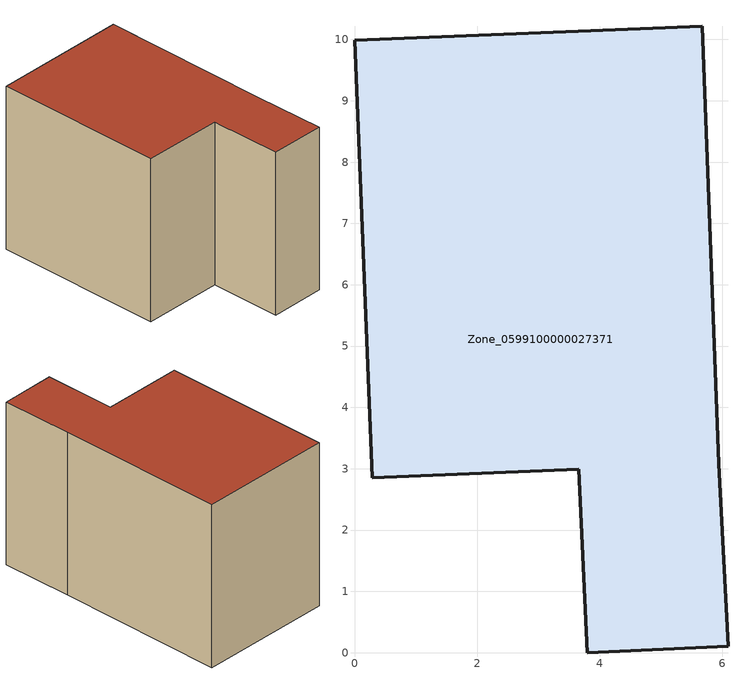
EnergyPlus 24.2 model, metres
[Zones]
Zone_0599100000027371
 floor ground (C_G): 0,9.98 5.67,10.21 5.94,3.08 6.09,0.11 3.8,0 3.66,2.99 0.29,2.85 z0
 wall outside (C_F): 5.67,10.21 0,9.98 0.29,2.85 3.66,2.99 3.8,0 6.09,0.11 5.94,3.08 5.67,10.21 z0:6.95
 roof outside (C_R): 5.94,3.08 5.67,10.21 0,9.98 0.29,2.85 3.66,2.99 3.8,0 6.09,0.11 z6.95
[BUILDING]
Pand.0599100000027371: North Axis=0; Terrain=City; Loads Convergence Tolerance Value=0.04; Temperature Convergence Tolerance Value=0.4; Solar Distribution=FullExterior; Maximum Number of Warmup Days=25; Minimum Number of Warmup Days=1
[Site:Location]
Rotterdam.The.Hague.AP_ZH_NLD Design_Conditions: Latitude=51.96; Longitude=4.45; Time Zone=1; Elevation=-4.5
[SITE:GROUNDTEMPERATURE:BUILDINGSURFACE]
18, 18, 18, 18, 18, 18, 18, 18, 18, 18, 18, 18
[MATERIAL] Thermal Absorptance=0.9; Solar Absorptance=0.7; Visible Absorptance=0.7
Name | Roughness | Thickness | Conductivity | Density | Specific Heat
G.TI.1946-1964 | MediumSmooth | 0.15 | 1 | 540 | 1210
F.TI.1946-1964 | Rough | 0.3 | 0.857143 | 1920 | 840
R.TI.1946-1964 | MediumRough | 0.2 | 0.277778 | 1500 | 1000
[CONSTRUCTION]
C_G: G.TI.1946-1964
C_F: F.TI.1946-1964
C_R: R.TI.1946-1964
[ZONE]
Zone_0599100000027371: Type=1; Multiplier=1; Ceiling Height=Autocalculate; Volume=Autocalculate; Floor Area=autocalculate; Part of Total Floor Area=Yes
[ZONEINFILTRATION:DESIGNFLOWRATE]
Infil_Zone_0599100000027371: Zone or ZoneList or Space or SpaceList=Zone_0599100000027371; Schedule=AlwaysOn; Design Flow Rate Calculation Method=Flow/Area; Flow Rate per Floor Area=0.003; Constant Term Coefficient=1; Temperature Term Coefficient=0; Velocity Term Coefficient=0; Velocity Squared Term Coefficient=0
[HVACTEMPLATE:ZONE:IDEALLOADSAIRSYSTEM]
Zone_0599100000027371: Maximum Heating Supply Air Temperature=50; Minimum Cooling Supply Air Temperature=13; Maximum Heating Supply Air Humidity Ratio=0.0156; Minimum Cooling Supply Air Humidity Ratio=0.0077; Heating Limit=NoLimit; Cooling Limit=NoLimit; Dehumidification Control Type=ConstantSensibleHeatRatio; Cooling Sensible Heat Ratio=0.7; Dehumidification Setpoint=60; Humidification Control Type=None; Humidification Setpoint=30; Outdoor Air Method=None; Outdoor Air Flow Rate per Person=0.00944; Outdoor Air Flow Rate per Zone Floor Area=0; Outdoor Air Flow Rate per Zone=0; Demand Controlled Ventilation Type=None; Outdoor Air Economizer Type=NoEconomizer; Heat Recovery Type=None; Sensible Heat Recovery Effectiveness=0.7; Latent Heat Recovery Effectiveness=0.65
[ZONECONTROL:THERMOSTAT]
ThermostatControl_Zone_0599100000027371: Zone or ZoneList=Zone_0599100000027371; Control Type Schedule=DualSetpointControlType; Control 1=Thermostat_Zone_0599100000027371; Temperature Difference Between Cutout And Setpoint=0
[THERMOSTATSETPOINT:DUALSETPOINT]
Thermostat_Zone_0599100000027371: Heating Setpoint Temperature Schedule=HeatingSetpoint_Zone_0599100000027371; Cooling Setpoint Temperature Schedule=CoolingSetpoint_Zone_0599100000027371
[SCHEDULE:COMPACT]
HeatingSetpoint_Zone_0599100000027371: Through: 12/31, For: AllDays, Until: 24:00, 21
CoolingSetpoint_Zone_0599100000027371: Through: 12/31, For: AllDays, Until: 24:00, 24
DualSetpointControlType: Through: 12/31, For: AllDays, Until: 24:00, 4
AlwaysOn: Through: 12/31, For: AllDays, Until: 24:00, 1
